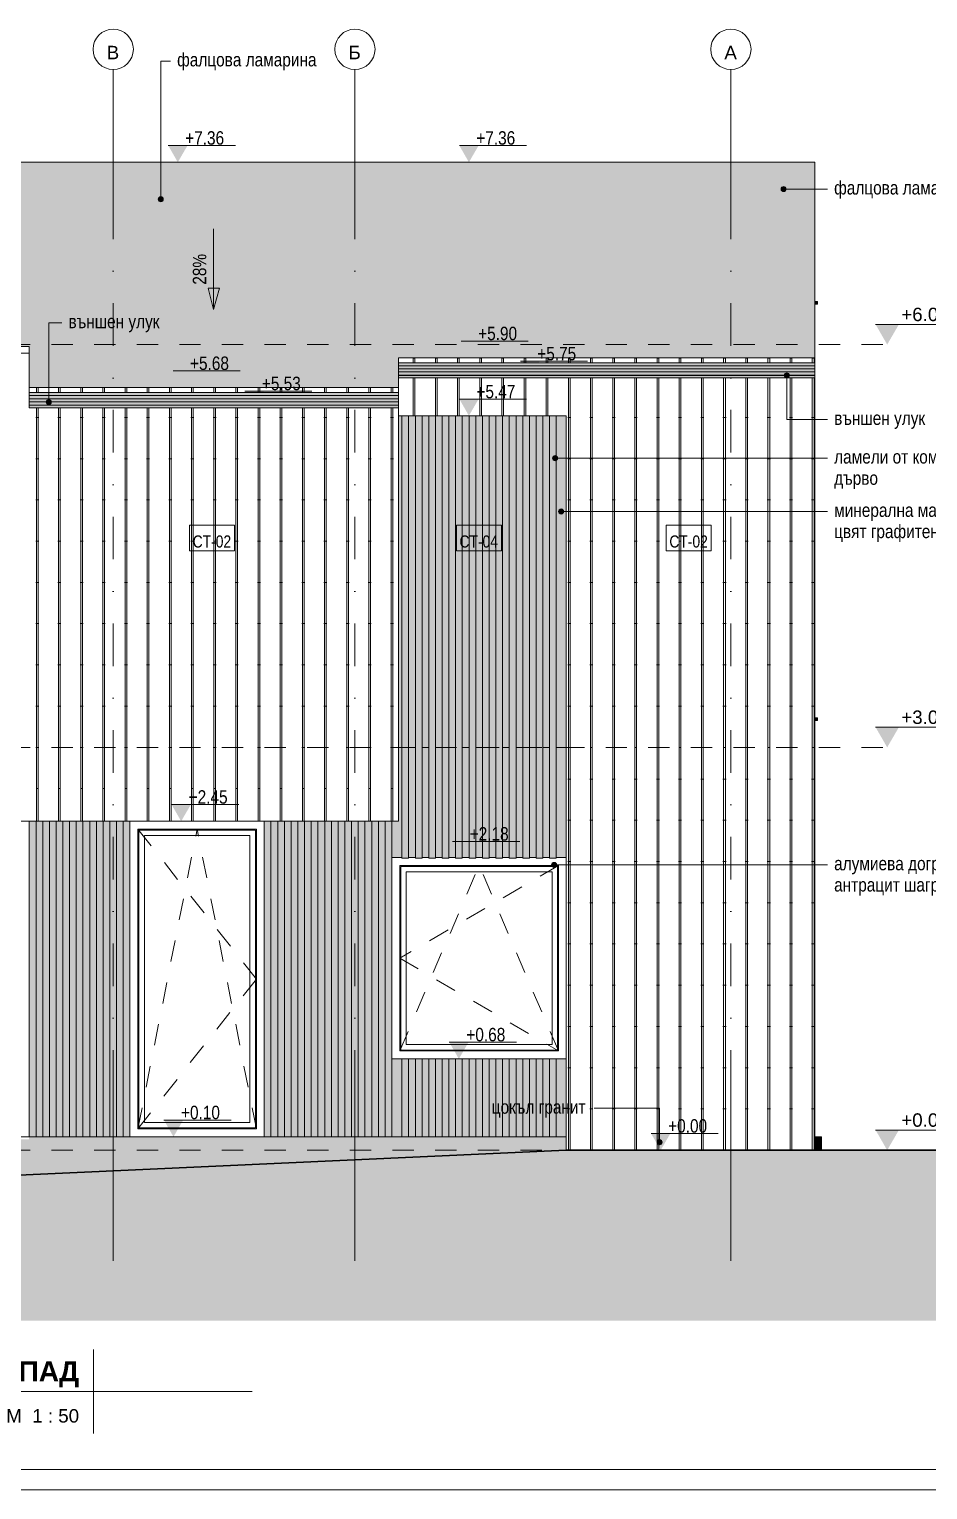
# Model space of a CAD drawing. Header units: centimetres. Extents: x 0 to 25250, y 0 to 2250.
# Drawn here: x 23785 to 24454, y 0 to 1088 of the extents above; entities that cross this region are included whole.
import ezdxf

# ---------------------------------------------------------------- set-up
doc = ezdxf.new("R2010")
doc.units = ezdxf.units.CM
for name, pattern in [('17-View-1$0$Dash', [31.75, 15.875, -15.875]), ('24-View-4$0$Dash', [31.75, 15.875, -15.875]), ('24-View-4$0$Dash dot', [79.375, 31.75, -23.8125, 0, -23.8125])]:
    doc.linetypes.add(name, pattern=pattern)
for name, color, linetype, lineweight in [('A-ANNO-NOTE', 7, 'Continuous', 9), ('A-DETL', 7, 'Continuous', 9), ('A-DETL-GENF', 7, 'Continuous', 9), ('A-FLOR-LEVL', 7, 'Continuous', 9), ('A-GLAZ', 7, 'Continuous', 5), ('A-GLAZ-CWMG', 7, 'Continuous', 9), ('A-GLAZ-HDLN', 7, '17-View-1$0$Dash', 5), ('A-ROOF', 7, 'Continuous', 9), ('A-ROOF-OTLN', 7, 'Continuous', 9), ('A-ROOF-PATT', 7, 'Continuous', 9), ('A-WALL', 7, 'Continuous', 9), ('A-WALL-IDEN', 7, 'Continuous', 9), ('A-WALL-PATT', 7, 'Continuous', 9), ('G-ANNO-DIMS', 7, 'Continuous', 9), ('G-ANNO-TEXT', 7, 'Continuous', 9), ('G-ANNO-TTLB', 7, 'Continuous', 9), ('S-GRID', 7, 'Continuous', 9), ('S-GRID-IDEN', 7, 'Continuous', 9)]:
    doc.layers.add(name, color=color, linetype=linetype, lineweight=lineweight)
doc.styles.add('24-View-4$0$Arial', font='arial.ttf', dxfattribs={"height": 10})
doc.styles.add('24-View-4$0$Arial Narrow', font='ARIALN.TTF', dxfattribs={"height": 10})
doc.styles.add('24-View-4$0$Arial Narrow_1', font='ARIALN.TTF', dxfattribs={"height": 9})
doc.styles.add('24-View-4$0$Arial Narrow_2', font='ARIALN.TTF', dxfattribs={"height": 10})
doc.styles.add('24_xrefed$0$Arial', font='arial.ttf', dxfattribs={"height": 0.2})
doc.styles.add('24_xrefed$0$Arial_B', font='arialbd.ttf', dxfattribs={"height": 0.3})

# ---------------------------------------------------------------- blocks, each defined once
blk = doc.blocks.new('TEC_ОФИЦИАЛНА РАМКА - TEC_ОФИЦИАЛНА РАМКА-2548457-СГРАДА ТИП III - ФАСАДИ')
at = {"layer": 'G-ANNO-TTLB'}
for p, q in [((41.321, -4.146), (-46.129, -4.146)), ((-48.379, -4.446), (41.621, -4.446))]:
    blk.add_line(p, q, dxfattribs=at)
blk = doc.blocks.new('Viewport - TYPE-NAME SCALE LEVEL-1451543-СГРАДА ТИП III - ФАСАДИ')
at = {"layer": 'G-ANNO-TTLB'}
for p, q in [((0, -0.627), (0, 0.627)), ((2.363, 0), (-3.913, 0))]:
    blk.add_line(p, q, dxfattribs=at)
blk = doc.blocks.new('Rectangular Mullion - TEC_LAMEL-2373038-ЗАПАД')
at = {"layer": 'A-GLAZ-CWMG', "true_color": 0xcfc6ba}
blk.add_hatch(color=9, dxfattribs=at).paths.add_polyline_path([(949.1, 217.5), (954.1, 217.5), (954.1, 546.9), (949.1, 546.9), (949.1, 218.9)])
at = {"layer": 'A-GLAZ-CWMG'}
for p, q in [((949.1, 546.9), (954.1, 546.9)), ((949.1, 546.9), (949.1, 217.5)), ((954.1, 217.5), (954.1, 546.9)), ((954.1, 217.5), (949.1, 217.5))]:
    blk.add_line(p, q, dxfattribs=at)
blk = doc.blocks.new('SINGLE - OK - 100x237-2482067-ЗАПАД')
at = {"layer": 'A-GLAZ'}
for p, q in [((752.5, 15.9), (752.5, 239.1)), ((752.5, 239.1), (840.7, 239.1)), ((840, 238.4), (753.2, 238.4)), ((753.2, 238.4), (753.2, 16.6)), ((757.3, 20.7), (757.3, 234.3)), ((757.3, 234.3), (835.9, 234.3)), ((835.9, 234.3), (835.9, 20.7)), ((840, 238.4), (840, 16.6)), ((840.7, 239.1), (840.7, 15.9)), ((840.7, 15.9), (752.5, 15.9)), ((840, 16.6), (753.2, 16.6)), ((835.9, 20.7), (757.3, 20.7))]:
    blk.add_line(p, q, dxfattribs=at)
at = {"layer": 'A-GLAZ-HDLN'}
for p, q in [((752.5, 15.9), (796.6, 239.1)), ((752.5, 239.1), (840.7, 127.5)), ((840.7, 15.9), (796.6, 239.1)), ((840.7, 127.5), (752.5, 15.9))]:
    blk.add_line(p, q, dxfattribs=at)
blk = doc.blocks.new('Rectangular Mullion - TEC_LAMEL-2528687-ЗАПАД')
at = {"layer": 'A-GLAZ-CWMG', "true_color": 0xcfc6ba}
blk.add_hatch(color=9, dxfattribs=at).paths.add_polyline_path([(959.1, 10), (964.1, 10), (964.1, 68), (959.1, 68), (959.1, 14.5)])
at = {"layer": 'A-GLAZ-CWMG'}
for p, q in [((959.1, 68), (964.1, 68)), ((959.1, 68), (959.1, 10)), ((964.1, 10), (964.1, 68)), ((964.1, 10), (959.1, 10))]:
    blk.add_line(p, q, dxfattribs=at)
blk = doc.blocks.new('Rectangular Mullion - TEC_LAMEL-2379041-ЗАПАД')
at = {"layer": 'A-GLAZ-CWMG', "true_color": 0xcfc6ba}
blk.add_hatch(color=9, dxfattribs=at).paths.add_polyline_path([(416.6, 10), (421.6, 10), (421.6, 245), (416.6, 245), (416.6, 10.6)])
at = {"layer": 'A-GLAZ-CWMG'}
for p, q in [((416.6, 245), (416.6, 10)), ((421.6, 10), (421.6, 245)), ((421.6, 10), (416.6, 10))]:
    blk.add_line(p, q, dxfattribs=at)
blk = doc.blocks.new('SINGLE - OK - 130x150-2428950-ЗАПАД')
at = {"layer": 'A-GLAZ'}
for p, q in [((947.5, 73.9), (947.5, 212.1)), ((947.5, 212.1), (1065.7, 212.1)), ((948.2, 74.6), (948.2, 211.4)), ((1065, 211.4), (948.2, 211.4)), ((952.3, 78.7), (952.3, 207.3)), ((952.3, 207.3), (1060.9, 207.3)), ((1060.9, 207.3), (1060.9, 78.7)), ((1065, 74.6), (1065, 211.4)), ((1065.7, 212.1), (1065.7, 73.9)), ((1060.9, 78.7), (952.3, 78.7)), ((1065.7, 73.9), (947.5, 73.9)), ((1065, 74.6), (948.2, 74.6))]:
    blk.add_line(p, q, dxfattribs=at)
at = {"layer": 'A-GLAZ-HDLN'}
for p, q in [((947.5, 73.9), (1006.6, 212.1)), ((1065.7, 212.1), (947.5, 143)), ((1065.7, 73.9), (1006.6, 212.1)), ((947.5, 143), (1065.7, 73.9))]:
    blk.add_line(p, q, dxfattribs=at)
blk = doc.blocks.new('Walls 1 - Walls 1-2437727-ЗАПАД')
at = {"layer": 'A-WALL-PATT', "true_color": 0xebebeb}
blk.add_hatch(color=7, dxfattribs=at).paths.add_polyline_path([(1261.6, 0), (1261.6, 10), (1256.6, 10), (1256.6, 0)])
at = {"layer": 'A-WALL'}
for p in [(1256.6, 10), (1261.6, 0)]:
    blk.add_line(p, (1261.6, 10), dxfattribs=at)
blk = doc.blocks.new('Level - w_ name-271244-ЗАПАД')
at = {"layer": 'A-FLOR-LEVL'}
blk.add_hatch(color=256, dxfattribs=at).paths.add_polyline_path([(1301.9, 15), (1319.2, 15), (1310.5, 0)])
blk.add_line((1301.9, 15), (1387.4, 15), dxfattribs=at)
blk = doc.blocks.new('Grid - TEC_GRID_CIRCLE-145857-ЗАПАД')
at = {"layer": 'S-GRID-IDEN'}
blk.add_circle((234.1, 819.9), 15, dxfattribs=at)
blk = doc.blocks.new('Spot Elevations - ELEVATION_PROJECT-150941-ЗАПАД')
at = {"layer": 'A-ANNO-NOTE'}
blk.add_hatch(color=256, dxfattribs=at).paths.add_polyline_path([(991.9, 748.2), (1006.2, 748.2), (999, 735.8)])
blk.add_line((991.9, 748.2), (1041.9, 748.2), dxfattribs=at)

msp = doc.modelspace()

# ---------------------------------------------------------------- block references
at = {"layer": 'G-ANNO-TTLB', "xscale": 50, "yscale": 50, "zscale": 50}
msp.add_blockref('TEC_ОФИЦИАЛНА РАМКА - TEC_ОФИЦИАЛНА РАМКА-2548457-СГРАДА ТИП III - ФАСАДИ', (23169, 222.3), dxfattribs=at)

# ---------------------------------------------------------------- next in the draw order: hatches: boundary and pattern name
at = {"layer": 'A-DETL-GENF'}
h = msp.add_hatch(dxfattribs=at)
h.set_pattern_fill('FP4_62', color=256, style=0, pattern_type=2)
h.set_pattern_definition([(0, (24399.072, 252.922), (19.05, 19.05), [19.05, -19.05]), (0, (24399.072, 260.066), (19.05, 19.05), [19.05, -19.05]), (0, (24399.072, 267.209), (19.05, 19.05), [19.05, -19.05]), (90, (24401.453, 269.59), (-19.05, 19.05), [19.05, -19.05]), (90, (24408.597, 269.59), (-19.05, 19.05), [19.05, -19.05]), (90, (24415.74, 269.59), (-19.05, 19.05), [19.05, -19.05])])
h.paths.add_polyline_path([(23407.8, 125.9), (24506.6, 125.9), (24506.6, 252.9), (24185, 252.9), (23530, 222.9), (22908.3, 222.9), (22908.3, 125.9), (23307.9, 125.9)])
at = {"layer": 'A-ROOF-PATT', "true_color": 0x8b8b8b}
h = msp.add_hatch(dxfattribs=at)
h.set_pattern_fill('FP4_46', color=252, style=0, pattern_type=2)
h.set_pattern_definition([(0, (23129.966, 791.23), (16.51, 8.207), [0.8382, -15.672]), (90, (23113.456, 791.23), (-16.51, 8.207), [8.207, 0]), (90, (23114.726, 791.23), (-16.51, 8.207), [8.207, 0])])
h.paths.add_polyline_path([(23882.3, 820.9), (24060, 820.9), (24060, 843.1), (24370, 843.1), (24370, 988.7), (23285, 988.7), (23285, 843.1), (23530, 843.1), (23530, 820.9), (23605, 820.9), (23605, 851.5), (23785, 851.5), (23785, 820.9), (23869.8, 820.9)])
h = msp.add_hatch(dxfattribs=at)
h.set_pattern_fill('FP4_48', color=252, style=0, pattern_type=2)
h.set_pattern_definition([(0, (23129.966, 913.144), (16.51, 29.592), [0.8382, -15.672]), (90, (23113.456, 913.144), (-16.51, 29.592), [29.592, 0]), (90, (23114.726, 913.144), (-16.51, 29.592), [29.592, 0])])
h.paths.add_polyline_path([(23785, 846.6), (23785, 851.5), (23605, 851.5), (23605, 846.6), (23782.4, 846.6)])
h = msp.add_hatch(dxfattribs=at)
h.set_pattern_fill('FP4_45', color=252, style=0, pattern_type=2)
h.set_pattern_definition([(0, (23146.476, 627.922), (16.51, 30.709), [0.8382, -15.672]), (90, (23129.966, 627.922), (-16.51, 30.709), [30.709, 0]), (90, (23131.236, 627.922), (-16.51, 30.709), [30.709, 0])])
h.paths.add_polyline_path([(24060, 839.3), (24370, 839.3), (24370, 843.1), (24060, 843.1), (24060, 841.5)])
at = {"layer": 'A-ROOF-PATT', "lineweight": 5, "true_color": 0xc0c0c0}
for points in [[(24060, 839), (24370, 839), (24370, 839.3), (24060, 839.3), (24060, 839.1)], [(24213.2, 837.3), (24370, 837.3), (24370, 839), (24060, 839), (24060, 837.3), (24206.9, 837.3)], [(24369.2, 837.1), (24370, 837.2), (24370, 837.3), (24060, 837.3), (24060, 837.1), (24363, 837.1)], [(24060, 834.8), (24370, 834.8), (24370, 837.1), (24060, 837.1), (24060, 835.5)], [(24225.6, 832.5), (24370, 832.5), (24370, 834.8), (24060, 834.8), (24060, 832.5), (24219.4, 832.5)], [(24370, 830.1), (24370, 832.5), (24060, 832.5), (24060, 830.1), (24369.2, 830.1)], [(24060, 829.9), (24370, 829.9), (24370, 830.1), (24060, 830.1), (24060, 829.9)], [(24369.2, 828.3), (24370, 828.3), (24370, 829.9), (24060, 829.9), (24060, 828.3), (24363, 828.3)], [(24369.2, 828.1), (24370, 828.1), (24370, 828.3), (24060, 828.2), (24060, 828.1), (24363, 828.1)], [(23785, 816.8), (24060, 816.8), (24060, 817.1), (23785, 817.1), (23785, 816.9)], [(24057.1, 815.2), (24060, 815.2), (24060, 816.8), (23785, 816.8), (23785, 815.2), (24050.8, 815.2)], [(24057.1, 815), (24060, 815), (24060, 815.2), (23785, 815.1), (23785, 815), (24050.8, 815)], [(23919.7, 812.6), (24060, 812.6), (24060, 815), (23785, 815), (23785, 812.6), (23913.5, 812.6)], [(23919.7, 810.3), (24060, 810.3), (24060, 812.6), (23785, 812.6), (23785, 810.3), (23913.5, 810.3)], [(23919.7, 807.9), (24060, 807.9), (24060, 810.3), (23785, 810.3), (23785, 807.9), (23907.2, 807.9)], [(23785, 807.7), (24060, 807.7), (24060, 807.9), (23785, 807.9), (23785, 807.8)], [(24057.1, 806.1), (24060, 806.1), (24060, 807.7), (23785, 807.7), (23785, 806.1), (24050.8, 806.1)], [(23907.2, 805.9), (24060, 805.9), (24060, 806.1), (23785, 806.1), (23785, 805.9), (23894.7, 805.9)]]:
    msp.add_hatch(color=9, dxfattribs=at).paths.add_polyline_path(points)
at = {"layer": 'A-ROOF-PATT', "true_color": 0x8b8b8b}
h = msp.add_hatch(dxfattribs=at)
h.set_pattern_fill('FP4_47', color=252, style=0, pattern_type=2)
h.set_pattern_definition([(0, (23691.306, 777.922), (16.51, 30.709), [0.8382, -15.672]), (90, (23674.796, 777.922), (-16.51, 30.709), [30.709, 0]), (90, (23676.066, 777.922), (-16.51, 30.709), [30.709, 0])])
h.paths.add_polyline_path([(23857.3, 817.1), (24060, 817.1), (24060, 820.9), (23785, 820.9), (23785, 817.1), (23851, 817.1)])
h.paths.add_polyline_path([(23532.6, 817.1), (23605, 817.1), (23605, 820.9), (23530, 820.9), (23530, 817.1)])
at = {"layer": 'A-WALL-PATT', "lineweight": 5, "true_color": 0xebebeb}
for points in [[(24370, 882.9), (24372, 882.9), (24372, 884.9), (24370, 884.9)], [(23695, 252.9), (24185, 252.9), (24185, 262.9), (23960, 262.9), (23960, 260.9), (23860, 260.9), (23860, 262.9), (23785, 262.9), (23785, 260.9), (23605, 260.9), (23605, 262.9), (23530, 262.9), (23530, 257.9), (23605, 257.9), (23605, 252.9), (23682.5, 252.9)], [(23882.3, 260.9), (23960, 260.9), (23960, 262.9), (23860, 262.9), (23860, 260.9), (23876, 260.9)], [(23605, 226.4), (24185, 252.9), (23605, 252.9), (23605, 251.7)]]:
    msp.add_hatch(color=7, dxfattribs=at).paths.add_polyline_path(points)
at = {"layer": 'A-WALL-PATT', "true_color": 0x8b8b8b}
h = msp.add_hatch(dxfattribs=at)
h.set_pattern_fill('FP4_59', color=252, style=0, pattern_type=2)
h.set_pattern_definition([(0, (24269.156, 552.922), (16.51, 30.709), [0.8382, -15.672]), (90, (24252.646, 552.922), (-16.51, 30.709), [30.709, 0]), (90, (24253.916, 552.922), (-16.51, 30.709), [30.709, 0])])
h.paths.add_polyline_path([(24060, 799.9), (24245, 799.9), (24245, 828.1), (24060, 828.1), (24060, 802.1)])
h = msp.add_hatch(dxfattribs=at)
h.set_pattern_fill('FP4_49', color=252, style=0, pattern_type=2)
h.set_pattern_definition([(0, (24384.726, 552.922), (16.51, 30.709), [0.8382, -15.672]), (90, (24368.216, 552.922), (-16.51, 30.709), [30.709, 0]), (90, (24369.486, 552.922), (-16.51, 30.709), [30.709, 0])])
h.paths.add_polyline_path([(24185, 552.9), (24370, 552.9), (24370, 828.1), (24245, 828.1), (24245, 799.9), (24185, 799.9), (24185, 566.2)])
h = msp.add_hatch(dxfattribs=at)
h.set_pattern_fill('FP4_51', color=252, style=0, pattern_type=2)
h.set_pattern_definition([(0, (24071.036, 552.922), (16.51, 30.709), [0.8382, -15.672]), (90, (24054.526, 552.922), (-16.51, 30.709), [30.709, 0]), (90, (24055.796, 552.922), (-16.51, 30.709), [30.709, 0])])
h.paths.add_polyline_path([(23785, 497.9), (24060, 497.9), (24060, 805.9), (23785, 805.9), (23785, 503.3)])
at = {"layer": 'A-WALL-PATT', "true_color": 0x787878}
h = msp.add_hatch(color=8, dxfattribs=at)
h.paths.add_polyline_path([(24060, 552.9), (24062.5, 552.9), (24062.5, 799.9), (24060, 799.9), (24060, 566.2)])
h.paths.add_polyline_path([(24067.5, 552.9), (24072.5, 552.9), (24072.5, 799.9), (24067.5, 799.9), (24067.5, 566.2)])
h.paths.add_polyline_path([(24077.5, 552.9), (24082.5, 552.9), (24082.5, 799.9), (24077.5, 799.9), (24077.5, 566.2)])
h.paths.add_polyline_path([(24087.5, 552.9), (24092.5, 552.9), (24092.5, 799.9), (24087.5, 799.9), (24087.5, 566.2)])
h.paths.add_polyline_path([(24097.5, 552.9), (24102.5, 552.9), (24102.5, 799.9), (24097.5, 799.9), (24097.5, 566.2)])
h.paths.add_polyline_path([(24107.5, 552.9), (24112.5, 552.9), (24112.5, 799.9), (24107.5, 799.9), (24107.5, 566.2)])
h.paths.add_polyline_path([(24117.5, 552.9), (24122.5, 552.9), (24122.5, 799.9), (24117.5, 799.9), (24117.5, 566.2)])
h.paths.add_polyline_path([(24127.5, 552.9), (24132.5, 552.9), (24132.5, 799.9), (24127.5, 799.9), (24127.5, 566.2)])
h.paths.add_polyline_path([(24137.5, 552.9), (24142.5, 552.9), (24142.5, 799.9), (24137.5, 799.9), (24137.5, 566.2)])
h.paths.add_polyline_path([(24147.5, 552.9), (24152.5, 552.9), (24152.5, 799.9), (24147.5, 799.9), (24147.5, 566.2)])
h.paths.add_polyline_path([(24157.5, 552.9), (24162.5, 552.9), (24162.5, 799.9), (24157.5, 799.9), (24157.5, 566.2)])
h.paths.add_polyline_path([(24167.5, 552.9), (24172.5, 552.9), (24172.5, 799.9), (24167.5, 799.9), (24167.5, 566.2)])
h.paths.add_polyline_path([(24177.5, 552.9), (24185, 552.9), (24185, 799.9), (24177.5, 799.9), (24177.5, 566.2)])
at = {"layer": 'A-WALL-PATT', "true_color": 0xebebeb}
msp.add_hatch(color=7, dxfattribs=at).paths.add_polyline_path([(24372, 572.9), (24372, 574.9), (24370, 574.9), (24370, 572.9)])
at = {"layer": 'A-WALL-PATT', "true_color": 0x787878}
h = msp.add_hatch(color=8, dxfattribs=at)
h.paths.add_polyline_path([(23535, 262.9), (23540, 262.9), (23540, 497.9), (23535, 497.9), (23535, 263.5)])
h.paths.add_polyline_path([(24102.5, 262.9), (24102.5, 320.9), (24097.5, 320.9), (24097.5, 262.9), (24100.8, 262.9)])
h.paths.add_polyline_path([(23545, 262.9), (23550, 262.9), (23550, 497.9), (23545, 497.9), (23545, 267.4)])
h.paths.add_polyline_path([(23555, 262.9), (23560, 262.9), (23560, 497.9), (23555, 497.9), (23555, 267.4)])
h.paths.add_polyline_path([(24092.5, 262.9), (24092.5, 320.9), (24087.5, 320.9), (24087.5, 262.9), (24088.3, 262.9)])
h.paths.add_polyline_path([(24082.5, 262.9), (24082.5, 320.9), (24077.5, 320.9), (24077.5, 262.9), (24082, 262.9)])
h.paths.add_polyline_path([(24072.5, 262.9), (24072.5, 320.9), (24067.5, 320.9), (24067.5, 262.9), (24069.6, 262.9)])
h.paths.add_polyline_path([(24062.5, 262.9), (24062.5, 320.9), (24055, 320.9), (24055, 262.9), (24057.1, 262.9)])
h.paths.add_polyline_path([(24050, 262.9), (24050, 497.9), (24045, 497.9), (24045, 262.9)])
h.paths.add_polyline_path([(24040, 262.9), (24040, 497.9), (24035, 497.9), (24035, 262.9)])
h.paths.add_polyline_path([(24030, 262.9), (24030, 497.9), (24025, 497.9), (24025, 262.9)])
h.paths.add_polyline_path([(24020, 262.9), (24020, 497.9), (24015, 497.9), (24015, 262.9), (24019.6, 262.9)])
h.paths.add_polyline_path([(24010, 262.9), (24010, 497.9), (24005, 497.9), (24005, 262.9), (24007.1, 262.9)])
h.paths.add_polyline_path([(24000, 262.9), (24000, 497.9), (23995, 497.9), (23995, 262.9)])
h.paths.add_polyline_path([(23990, 262.9), (23990, 497.9), (23985, 497.9), (23985, 262.9)])
h.paths.add_polyline_path([(23980, 262.9), (23980, 497.9), (23975, 497.9), (23975, 262.9)])
h.paths.add_polyline_path([(23970, 262.9), (23970, 497.9), (23965, 497.9), (23965, 262.9)])
h.paths.add_polyline_path([(23855, 262.9), (23855, 497.9), (23850, 497.9), (23850, 262.9), (23851, 262.9)])
h.paths.add_polyline_path([(23845, 262.9), (23845, 497.9), (23840, 497.9), (23840, 262.9), (23844.8, 262.9)])
h.paths.add_polyline_path([(23835, 262.9), (23835, 497.9), (23830, 497.9), (23830, 262.9), (23832.3, 262.9)])
h.paths.add_polyline_path([(23825, 262.9), (23825, 497.9), (23820, 497.9), (23820, 262.9)])
h.paths.add_polyline_path([(23815, 262.9), (23815, 497.9), (23810, 497.9), (23810, 262.9)])
h.paths.add_polyline_path([(23805, 262.9), (23805, 497.9), (23800, 497.9), (23800, 262.9), (23801.1, 262.9)])
h.paths.add_polyline_path([(23565, 262.9), (23570, 262.9), (23570, 497.9), (23565, 497.9), (23565, 267.4)])
h.paths.add_polyline_path([(23575, 262.9), (23580, 262.9), (23580, 497.9), (23575, 497.9), (23575, 263.5)])
h.paths.add_polyline_path([(23795, 262.9), (23795, 497.9), (23790, 497.9), (23790, 262.9), (23794.8, 262.9)])
h.paths.add_polyline_path([(24107.5, 262.9), (24112.5, 262.9), (24112.5, 320.9), (24107.5, 320.9), (24107.5, 263.5)])
h.paths.add_polyline_path([(23585, 262.9), (23590, 262.9), (23590, 497.9), (23585, 497.9), (23585, 263.5)])
h.paths.add_polyline_path([(24117.5, 262.9), (24122.5, 262.9), (24122.5, 320.9), (24117.5, 320.9), (24117.5, 267.4)])
h.paths.add_polyline_path([(23595, 262.9), (23600, 262.9), (23600, 497.9), (23595, 497.9), (23595, 263.5)])
h.paths.add_polyline_path([(24127.5, 262.9), (24132.5, 262.9), (24132.5, 320.9), (24127.5, 320.9), (24127.5, 263.5)])
h.paths.add_polyline_path([(24137.5, 262.9), (24142.5, 262.9), (24142.5, 320.9), (24137.5, 320.9), (24137.5, 263.5)])
h.paths.add_polyline_path([(24147.5, 262.9), (24152.5, 262.9), (24152.5, 320.9), (24147.5, 320.9), (24147.5, 263.5)])
h.paths.add_polyline_path([(24157.5, 262.9), (24162.5, 262.9), (24162.5, 320.9), (24157.5, 320.9), (24157.5, 263.5)])
h.paths.add_polyline_path([(24167.5, 262.9), (24172.5, 262.9), (24172.5, 320.9), (24167.5, 320.9), (24167.5, 263.5)])
h.paths.add_polyline_path([(24177.5, 262.9), (24185, 262.9), (24185, 320.9), (24177.5, 320.9), (24177.5, 267.4)])
h.paths.add_polyline_path([(24185, 470.9), (24185, 552.9), (24177.5, 552.9), (24177.5, 470.9), (24181.9, 470.9)])
h.paths.add_polyline_path([(24112.5, 470.9), (24112.5, 552.9), (24107.5, 552.9), (24107.5, 470.9)])
h.paths.add_polyline_path([(24117.5, 470.9), (24122.5, 470.9), (24122.5, 552.9), (24117.5, 552.9), (24117.5, 471.9)])
h.paths.add_polyline_path([(24172.5, 470.9), (24172.5, 552.9), (24167.5, 552.9), (24167.5, 470.9), (24169.4, 470.9)])
h.paths.add_polyline_path([(24127.5, 470.9), (24132.5, 470.9), (24132.5, 552.9), (24127.5, 552.9), (24127.5, 471.9)])
h.paths.add_polyline_path([(24137.5, 470.9), (24142.5, 470.9), (24142.5, 552.9), (24137.5, 552.9), (24137.5, 471.9)])
h.paths.add_polyline_path([(24147.5, 470.9), (24152.5, 470.9), (24152.5, 552.9), (24147.5, 552.9), (24147.5, 471.9)])
h.paths.add_polyline_path([(24157.5, 470.9), (24162.5, 470.9), (24162.5, 552.9), (24157.5, 552.9), (24157.5, 471.9)])
h.paths.add_polyline_path([(24102.5, 470.9), (24102.5, 552.9), (24097.5, 552.9), (24097.5, 470.9)])
h.paths.add_polyline_path([(24092.5, 470.9), (24092.5, 552.9), (24087.5, 552.9), (24087.5, 470.9)])
h.paths.add_polyline_path([(24082.5, 470.9), (24082.5, 552.9), (24077.5, 552.9), (24077.5, 470.9), (24082, 470.9)])
h.paths.add_polyline_path([(24072.5, 470.9), (24072.5, 552.9), (24067.5, 552.9), (24067.5, 470.9), (24069.6, 470.9)])
h.paths.add_polyline_path([(24062.5, 470.9), (24062.5, 552.9), (24060, 552.9), (24060, 497.9), (24055, 497.9), (24055, 470.9), (24057.1, 470.9)])
at = {"layer": 'A-WALL-PATT', "true_color": 0x8b8b8b}
h = msp.add_hatch(dxfattribs=at)
h.set_pattern_fill('FP4_50', color=252, style=0, pattern_type=2)
h.set_pattern_definition([(0, (24384.726, 252.922), (16.51, 30.709), [0.8382, -15.672]), (90, (24368.216, 252.922), (-16.51, 30.709), [30.709, 0]), (90, (24369.486, 252.922), (-16.51, 30.709), [30.709, 0])])
h.paths.add_polyline_path([(24185, 252.9), (24370, 252.9), (24370, 552.9), (24185, 552.9), (24185, 267.4)])
at = {"layer": 'G-ANNO-DIMS'}
msp.add_hatch(color=256, dxfattribs=at).paths.add_polyline_path([(23922.4, 879), (23926.7, 894.8), (23918.2, 894.8)])
at = {"layer": 'G-ANNO-TEXT'}
h = msp.add_hatch(color=256, dxfattribs=at)
edge = h.paths.add_edge_path()
edge.add_arc((24346.9, 968.7), 1.88, 0, 360)
h = msp.add_hatch(color=256, dxfattribs=at)
edge = h.paths.add_edge_path()
edge.add_arc((23883, 961.1), 1.88, 0, 360)
h = msp.add_hatch(color=256, dxfattribs=at)
edge = h.paths.add_edge_path()
edge.add_arc((24349.2, 830), 1.88, 0, 360)
h = msp.add_hatch(color=256, dxfattribs=at)
edge = h.paths.add_edge_path()
edge.add_arc((23799.6, 810.1), 1.88, 0, 360)
h = msp.add_hatch(color=256, dxfattribs=at)
edge = h.paths.add_edge_path()
edge.add_arc((24176.7, 768.3), 1.88, 0, 360)
h = msp.add_hatch(color=256, dxfattribs=at)
edge = h.paths.add_edge_path()
edge.add_arc((24181.1, 728.6), 1.88, 0, 360)
h = msp.add_hatch(color=256, dxfattribs=at)
edge = h.paths.add_edge_path()
edge.add_arc((24175.9, 465.4), 1.88, 0, 360)
h = msp.add_hatch(color=256, dxfattribs=at)
edge = h.paths.add_edge_path()
edge.add_arc((24254.5, 258.8), 1.87, 0, 360)

# ---------------------------------------------------------------- next in the draw order: linework, layer by layer
at = {"layer": 'A-DETL', "color": 7, "lineweight": 30}
for p, q in [((24185, 252.9), (23530, 222.9)), ((24506.6, 252.9), (24185, 252.9))]:
    msp.add_line(p, q, dxfattribs=at)
at = {"layer": 'A-FLOR-LEVL', "linetype": '24-View-4$0$Dash'}
for p, q in [((22912.6, 852.9), (24432.6, 852.9)), ((22912.6, 552.9), (24432.6, 552.9)), ((22912.6, 252.9), (24432.6, 252.9))]:
    msp.add_line(p, q, dxfattribs=at)
at = {"layer": 'A-ROOF'}
for p, q in [((23285, 988.7), (24370, 988.7)), ((24370, 988.7), (24370, 839.3)), ((23605, 851.5), (23785, 851.5)), ((23785, 851.5), (23785, 817.1)), ((23785, 846.6), (23605, 846.6)), ((23605, 846.6), (23785, 846.6)), ((24060, 843.1), (24060, 839.3)), ((24370, 843.1), (24060, 843.1)), ((24060, 838.9), (24060, 817.1)), ((23785, 820.9), (24060, 820.9))]:
    msp.add_line(p, q, dxfattribs=at)
at = {"layer": 'A-ROOF-OTLN'}
for p, q in [((24370, 839.3), (24060, 839.3)), ((24060, 838.9), (24060, 839.3)), ((24370, 839.3), (24370, 828.1)), ((24060, 837.1), (24370, 837.1)), ((24060, 834.8), (24370, 834.8)), ((24060, 832.5), (24370, 832.5)), ((24060, 830.1), (24370, 830.1)), ((24060, 829.9), (24370, 829.9)), ((24060, 828.1), (24370, 828.1)), ((24060, 817.1), (23785, 817.1)), ((23785, 805.9), (23785, 817.1)), ((24060, 817.1), (24060, 805.9)), ((23785, 815), (24060, 815)), ((24060, 812.6), (23785, 812.6)), ((24060, 810.3), (23785, 810.3)), ((24060, 807.9), (23785, 807.9)), ((24060, 807.7), (23785, 807.7)), ((23785, 805.9), (24060, 805.9))]:
    msp.add_line(p, q, dxfattribs=at)
at = {"layer": 'A-WALL'}
for p, q in [((24372, 884.9), (24370, 884.9)), ((24370, 882.9), (24372, 882.9)), ((24372, 882.9), (24372, 884.9)), ((24370, 252.9), (24370, 828.1)), ((24060, 497.9), (24060, 805.9)), ((24060, 799.9), (24185, 799.9)), ((24185, 799.9), (24185, 252.9)), ((24372, 574.9), (24370, 574.9)), ((24370, 572.9), (24372, 572.9)), ((24372, 572.9), (24372, 574.9)), ((24062.5, 552.9), (24060, 552.9)), ((24072.5, 552.9), (24067.5, 552.9)), ((24082.5, 552.9), (24077.5, 552.9)), ((24092.5, 552.9), (24087.5, 552.9)), ((24102.5, 552.9), (24097.5, 552.9)), ((24112.5, 552.9), (24107.5, 552.9)), ((24122.5, 552.9), (24117.5, 552.9)), ((24132.5, 552.9), (24127.5, 552.9)), ((24142.5, 552.9), (24137.5, 552.9)), ((24152.5, 552.9), (24147.5, 552.9)), ((24162.5, 552.9), (24157.5, 552.9)), ((24172.5, 552.9), (24167.5, 552.9)), ((24185, 552.9), (24177.5, 552.9)), ((23530, 497.9), (24060, 497.9)), ((24055, 470.9), (24062.5, 470.9)), ((24067.5, 470.9), (24072.5, 470.9)), ((24077.5, 470.9), (24082.5, 470.9)), ((24087.5, 470.9), (24092.5, 470.9)), ((24097.5, 470.9), (24102.5, 470.9)), ((24107.5, 470.9), (24112.5, 470.9)), ((24117.5, 470.9), (24122.5, 470.9)), ((24127.5, 470.9), (24132.5, 470.9)), ((24137.5, 470.9), (24142.5, 470.9)), ((24147.5, 470.9), (24152.5, 470.9)), ((24157.5, 470.9), (24162.5, 470.9)), ((24167.5, 470.9), (24172.5, 470.9)), ((24177.5, 470.9), (24185, 470.9)), ((24062.5, 320.9), (24055, 320.9)), ((24072.5, 320.9), (24067.5, 320.9)), ((24082.5, 320.9), (24077.5, 320.9)), ((24092.5, 320.9), (24087.5, 320.9)), ((24102.5, 320.9), (24097.5, 320.9)), ((24112.5, 320.9), (24107.5, 320.9)), ((24122.5, 320.9), (24117.5, 320.9)), ((24132.5, 320.9), (24127.5, 320.9)), ((24142.5, 320.9), (24137.5, 320.9)), ((24152.5, 320.9), (24147.5, 320.9)), ((24162.5, 320.9), (24157.5, 320.9)), ((24172.5, 320.9), (24167.5, 320.9)), ((24185, 320.9), (24177.5, 320.9)), ((24185, 262.9), (23375, 262.9))]:
    msp.add_line(p, q, dxfattribs=at)
at = {"layer": 'A-WALL-IDEN', "flags": 128}
for points in [[(23904.5, 718.4), (23938, 718.4), (23938, 699.2), (23904.5, 699.2)], [(24103.3, 718.4), (24136.7, 718.4), (24136.7, 699.2), (24103.3, 699.2)], [(24259.5, 718.4), (24293, 718.4), (24293, 699.2), (24259.5, 699.2)]]:
    msp.add_lwpolyline(points, close=True, dxfattribs=at)
at = {"layer": 'G-ANNO-DIMS'}
for p, q in [((23922.4, 939), (23922.4, 879)), ((23926.7, 894.8), (23918.2, 894.8)), ((23918.2, 894.8), (23922.4, 879)), ((23922.4, 879), (23926.7, 894.8))]:
    msp.add_line(p, q, dxfattribs=at)
at = {"layer": 'G-ANNO-TEXT'}
for p, q in [((23883, 1064.1), (23890.2, 1064.1)), ((23883, 961.1), (23883, 1064.1)), ((24346.9, 968.7), (24379.5, 968.7)), ((23799.6, 869.1), (23809.3, 869.1)), ((23799.6, 810.1), (23799.6, 869.1)), ((24349.2, 830), (24349.2, 797.1)), ((24349.2, 797.1), (24379.5, 797.1)), ((24176.7, 768.3), (24379.5, 768.3)), ((24181.1, 728.6), (24379.5, 728.6)), ((24175.9, 465.4), (24379.5, 465.4)), ((24247.2, 284.1), (24205.9, 284.1)), ((24254.5, 284.1), (24247.2, 284.1)), ((24254.5, 258.8), (24254.5, 284.1))]:
    msp.add_line(p, q, dxfattribs=at)
for centre, radius in [((24346.9, 968.7), 1.88), ((23883, 961.1), 1.88), ((24349.2, 830), 1.88), ((23799.6, 810.1), 1.88), ((24176.7, 768.3), 1.88), ((24181.1, 728.6), 1.88), ((24175.9, 465.4), 1.88), ((24254.5, 258.8), 1.87)]:
    msp.add_circle(centre, radius, dxfattribs=at)
at = {"layer": 'S-GRID', "color": 1, "lineweight": 18, "true_color": 0xff0000}
for p, q in [((23847.5, 932.8), (23847.5, 1057.8)), ((24027.5, 932.8), (24027.5, 1057.8)), ((24307.5, 932.8), (24307.5, 1057.8)), ((23847.5, 170.6), (23847.5, 295.6)), ((24027.5, 170.6), (24027.5, 295.6)), ((24307.5, 170.6), (24307.5, 295.6))]:
    msp.add_line(p, q, dxfattribs=at)
at = {"layer": 'S-GRID', "color": 1, "linetype": '24-View-4$0$Dash dot', "lineweight": 18, "true_color": 0xff0000}
for p, q in [((23847.5, 295.6), (23847.5, 932.8)), ((24027.5, 295.6), (24027.5, 932.8)), ((24307.5, 295.6), (24307.5, 932.8))]:
    msp.add_line(p, q, dxfattribs=at)

# ---------------------------------------------------------------- next in the draw order: block references
at = {"layer": 'A-ANNO-NOTE'}
msp.add_blockref('Spot Elevations - ELEVATION_PROJECT-150941-ЗАПАД', (23113.5, 252.9), dxfattribs=at)
at = {"layer": 'A-FLOR-LEVL'}
for p in [(23113.5, 852.9), (23113.5, 552.9), (23113.5, 252.9)]:
    msp.add_blockref('Level - w_ name-271244-ЗАПАД', p, dxfattribs=at)
at = {"layer": 'A-GLAZ'}
for name in ['SINGLE - OK - 100x237-2482067-ЗАПАД', 'SINGLE - OK - 130x150-2428950-ЗАПАД']:
    msp.add_blockref(name, (23113.5, 252.9), dxfattribs=at)
at = {"layer": 'A-GLAZ-CWMG'}
for name, p in [('Rectangular Mullion - TEC_LAMEL-2373038-ЗАПАД', (23113.5, 252.9)), ('Rectangular Mullion - TEC_LAMEL-2373038-ЗАПАД', (23123.5, 252.9)), ('Rectangular Mullion - TEC_LAMEL-2373038-ЗАПАД', (23133.5, 252.9)), ('Rectangular Mullion - TEC_LAMEL-2373038-ЗАПАД', (23143.5, 252.9)), ('Rectangular Mullion - TEC_LAMEL-2373038-ЗАПАД', (23153.5, 252.9)), ('Rectangular Mullion - TEC_LAMEL-2373038-ЗАПАД', (23163.5, 252.9)), ('Rectangular Mullion - TEC_LAMEL-2373038-ЗАПАД', (23173.5, 252.9)), ('Rectangular Mullion - TEC_LAMEL-2373038-ЗАПАД', (23183.5, 252.9)), ('Rectangular Mullion - TEC_LAMEL-2373038-ЗАПАД', (23193.5, 252.9)), ('Rectangular Mullion - TEC_LAMEL-2373038-ЗАПАД', (23203.5, 252.9)), ('Rectangular Mullion - TEC_LAMEL-2373038-ЗАПАД', (23213.5, 252.9)), ('Rectangular Mullion - TEC_LAMEL-2373038-ЗАПАД', (23223.5, 252.9)), ('Rectangular Mullion - TEC_LAMEL-2379041-ЗАПАД', (23368.5, 252.9)), ('Rectangular Mullion - TEC_LAMEL-2379041-ЗАПАД', (23378.5, 252.9)), ('Rectangular Mullion - TEC_LAMEL-2379041-ЗАПАД', (23388.5, 252.9)), ('Rectangular Mullion - TEC_LAMEL-2379041-ЗАПАД', (23398.5, 252.9)), ('Rectangular Mullion - TEC_LAMEL-2379041-ЗАПАД', (23408.5, 252.9)), ('Rectangular Mullion - TEC_LAMEL-2379041-ЗАПАД', (23418.5, 252.9)), ('Rectangular Mullion - TEC_LAMEL-2379041-ЗАПАД', (23428.5, 252.9)), ('Rectangular Mullion - TEC_LAMEL-2379041-ЗАПАД', (23438.5, 252.9)), ('Rectangular Mullion - TEC_LAMEL-2379041-ЗАПАД', (23543.5, 252.9)), ('Rectangular Mullion - TEC_LAMEL-2379041-ЗАПАД', (23553.5, 252.9)), ('Rectangular Mullion - TEC_LAMEL-2379041-ЗАПАД', (23563.5, 252.9)), ('Rectangular Mullion - TEC_LAMEL-2379041-ЗАПАД', (23573.5, 252.9)), ('Rectangular Mullion - TEC_LAMEL-2379041-ЗАПАД', (23583.5, 252.9)), ('Rectangular Mullion - TEC_LAMEL-2379041-ЗАПАД', (23593.5, 252.9)), ('Rectangular Mullion - TEC_LAMEL-2379041-ЗАПАД', (23603.5, 252.9)), ('Rectangular Mullion - TEC_LAMEL-2379041-ЗАПАД', (23613.5, 252.9)), ('Rectangular Mullion - TEC_LAMEL-2379041-ЗАПАД', (23623.5, 252.9)), ('Rectangular Mullion - TEC_LAMEL-2379041-ЗАПАД', (23633.5, 252.9)), ('Rectangular Mullion - TEC_LAMEL-2528687-ЗАПАД', (23103.5, 252.9)), ('Rectangular Mullion - TEC_LAMEL-2528687-ЗАПАД', (23113.5, 252.9)), ('Rectangular Mullion - TEC_LAMEL-2528687-ЗАПАД', (23123.5, 252.9)), ('Rectangular Mullion - TEC_LAMEL-2528687-ЗАПАД', (23133.5, 252.9)), ('Rectangular Mullion - TEC_LAMEL-2528687-ЗАПАД', (23143.5, 252.9)), ('Rectangular Mullion - TEC_LAMEL-2528687-ЗАПАД', (23153.5, 252.9)), ('Rectangular Mullion - TEC_LAMEL-2528687-ЗАПАД', (23163.5, 252.9)), ('Rectangular Mullion - TEC_LAMEL-2528687-ЗАПАД', (23173.5, 252.9)), ('Rectangular Mullion - TEC_LAMEL-2528687-ЗАПАД', (23183.5, 252.9)), ('Rectangular Mullion - TEC_LAMEL-2528687-ЗАПАД', (23193.5, 252.9)), ('Rectangular Mullion - TEC_LAMEL-2528687-ЗАПАД', (23203.5, 252.9)), ('Rectangular Mullion - TEC_LAMEL-2528687-ЗАПАД', (23213.5, 252.9))]:
    msp.add_blockref(name, p, dxfattribs=at)
at = {"layer": 'A-WALL'}
msp.add_blockref('Walls 1 - Walls 1-2437727-ЗАПАД', (23113.5, 252.9), dxfattribs=at)
at = {"layer": 'G-ANNO-DIMS'}
for p in [(22896.7, 252.9), (23114.8, 107.3), (23158.9, 92.3), (22900.3, 85.1), (22953.7, 70.1), (23113.5, 64.1), (22899.2, -237.9), (23108.5, -265.4), (23106, -414.9), (22893.5, -472.9), (23256.3, -482.9)]:
    msp.add_blockref('Spot Elevations - ELEVATION_PROJECT-150941-ЗАПАД', p, dxfattribs=at)
at = {"layer": 'G-ANNO-TTLB', "xscale": 50, "yscale": 50, "zscale": 50}
msp.add_blockref('Viewport - TYPE-NAME SCALE LEVEL-1451543-СГРАДА ТИП III - ФАСАДИ', (23832.9, 73.2), dxfattribs=at)
at = {"layer": 'S-GRID-IDEN'}
for p in [(23613.5, 252.9), (23793.5, 252.9), (24073.5, 252.9)]:
    msp.add_blockref('Grid - TEC_GRID_CIRCLE-145857-ЗАПАД', p, dxfattribs=at)

# ---------------------------------------------------------------- next in the draw order: texts
at = {"layer": 'A-FLOR-LEVL', "char_height": 10, "width": 36.4, "attachment_point": 4, "line_spacing_factor": 0.936439, "style": '24-View-4$0$Arial'}
for s, insert in [('\\pt5,10,15,20,25,30,35,40,45,50,55,60,65,70,75,80,85,90,95,100,105,110,115,120,125,130,135,140,145,150,155,160;+6.00', (24434.5, 875.3)), ('\\pt5,10,15,20,25,30,35,40,45,50,55,60,65,70,75,80,85,90,95,100,105,110,115,120,125,130,135,140,145,150,155,160;+3.00', (24434.5, 575.3)), ('\\pt5,10,15,20,25,30,35,40,45,50,55,60,65,70,75,80,85,90,95,100,105,110,115,120,125,130,135,140,145,150,155,160;+0.00', (24434.5, 275.3))]:
    msp.add_mtext(s, dxfattribs=dict(at, insert=insert))
at = {"layer": 'A-WALL-IDEN', "char_height": 9, "width": 28.45, "attachment_point": 5, "line_spacing_factor": 0.949189, "style": '24-View-4$0$Arial Narrow_1'}
for s, insert in [('\\pt25.00002,50.00004,74.99997,99.99999,125.00001,150.00003,174.99996,199.99998,225,250.00002,275.00004,299.99997,324.99999,350.00001,375.00003,399.99996,424.99998,450,475.00002,500.00004,524.99997,549.99999,575.00001,600.00003,624.99996,649.99998,675,700.00002,725.00004,749.99997,774.99999,800.00001;{\\fArial Narrow|b0|i0|c204|p34;СТ}-02', (23921.1, 706.2)), ('\\pt25.00002,50.00004,74.99997,99.99999,125.00001,150.00003,174.99996,199.99998,225,250.00002,275.00004,299.99997,324.99999,350.00001,375.00003,399.99996,424.99998,450,475.00002,500.00004,524.99997,549.99999,575.00001,600.00003,624.99996,649.99998,675,700.00002,725.00004,749.99997,774.99999,800.00001;{\\fArial Narrow|b0|i0|c204|p34;СТ}-04', (24119.8, 706.2)), ('\\pt25.00002,50.00004,74.99997,99.99999,125.00001,150.00003,174.99996,199.99998,225,250.00002,275.00004,299.99997,324.99999,350.00001,375.00003,399.99996,424.99998,450,475.00002,500.00004,524.99997,549.99999,575.00001,600.00003,624.99996,649.99998,675,700.00002,725.00004,749.99997,774.99999,800.00001;{\\fArial Narrow|b0|i0|c204|p34;СТ}-02', (24276.1, 706.2))]:
    msp.add_mtext(s, dxfattribs=dict(at, insert=insert))
at = {"layer": 'G-ANNO-DIMS', "char_height": 10, "width": 34.754, "attachment_point": 1, "line_spacing_factor": 0.974696, "style": '24-View-4$0$Arial Narrow'}
for s, insert in [('+7.36', (23901.2, 1011.8)), ('+7.36', (24118, 1011.8)), ('+5.90', (24119.4, 866.2)), ('+5.75', (24163.4, 851.2)), ('+5.68', (23904.8, 844)), ('+5.53', (23958.3, 829)), ('+5.47', (24118.1, 822.9)), ('+2.45', (23903.8, 521)), ('+2.18', (24113.1, 493.5)), ('+0.68', (24110.6, 344)), ('+0.10', (23898.1, 286)), ('+0.00', (24260.9, 276))]:
    msp.add_mtext(s, dxfattribs=dict(at, insert=insert))
at = {"layer": 'G-ANNO-DIMS', "insert": (23906.9, 897.5), "char_height": 10, "width": 27.508, "attachment_point": 1, "rotation": 90, "line_spacing_factor": 0.974696, "style": '24-View-4$0$Arial Narrow'}
msp.add_mtext('28%', dxfattribs=at)
at = {"layer": 'G-ANNO-TEXT', "char_height": 10, "attachment_point": 1, "line_spacing_factor": 0.949189, "style": '24-View-4$0$Arial Narrow_2'}
for s, insert, width in [('\\pt15,30,45,60,75,90,105,120,135,150,165,180,195,210,225,240,255,270,285,300,315,330,345,360,375,390,405,420,435,450,465,480;{\\fArial Narrow|b0|i0|c204|p34;фалцова ламарина}', (23895.2, 1070.1), 106.8), ('\\pt15,30,45,60,75,90,105,120,135,150,165,180,195,210,225,240,255,270,285,300,315,330,345,360,375,390,405,420,435,450,465,480;{\\fArial Narrow|b0|i0|c204|p34;фалцова ламарина}', (24384.5, 974.7), 106.8), ('\\pt15,30,45,60,75,90,105,120,135,150,165,180,195,210,225,240,255,270,285,300,315,330,345,360,375,390,405,420,435,450,465,480;{\\fArial Narrow|b0|i0|c204|p34;външен улук}', (23814.3, 875.1), 70.144), ('\\pt15,30,45,60,75,90,105,120,135,150,165,180,195,210,225,240,255,270,285,300,315,330,345,360,375,390,405,420,435,450,465,480;{\\fArial Narrow|b0|i0|c204|p34;външен улук}', (24384.5, 803.1), 70.144), ('\\pt15,30,45,60,75,90,105,120,135,150,165,180,195,210,225,240,255,270,285,300,315,330,345,360,375,390,405,420,435,450,465,480;{\\fArial Narrow|b0|i0|c204|p34;ламели от композитно дърво}', (24384.5, 774.3), 120.4), ('\\pt15,30,45,60,75,90,105,120,135,150,165,180,195,210,225,240,255,270,285,300,315,330,345,360,375,390,405,420,435,450,465,480;{\\fArial Narrow|b0|i0|c204|p34;минерална мазилка цвят графитено сиво}', (24384.5, 734.6), 130.3), ('\\pt15,30,45,60,75,90,105,120,135,150,165,180,195,210,225,240,255,270,285,300,315,330,345,360,375,390,405,420,435,450,465,480;{\\fArial Narrow|b0|i0|c204|p34;алумиева дограма антрацит шагрен}', (24384.5, 471.4), 110.45), ('\\pt15,30,45,60,75,90,105,120,135,150,165,180,195,210,225,240,255,270,285,300,315,330,345,360,375,390,405,420,435,450,465,480;{\\fArial Narrow|b0|i0|c204|p34;цокъл гранит}', (24129.5, 290.1), 112.8)]:
    msp.add_mtext(s, dxfattribs=dict(at, insert=insert, width=width))
at = {"layer": 'G-ANNO-TTLB', "attachment_point": 6, "line_spacing_factor": 0.936439}
for s, insert, char_height, width, style in [('\\pt60,120,180,240,300,360,420,480,540,600,660,720,780,840,900,960,1020,1080,1140,1200,1260,1320,1380,1440,1500,1560,1620,1680,1740,1800,1860,1920;{\\fArial|b1|i0|c204|p34;ФАСАДА ЗАПАД}', (23822.2, 86.1), 15, 172.65, '24_xrefed$0$Arial_B'), ('\\pt60,120,180,240,300,360,420,480,540,600,660,720,780,840,900,960,1020,1080,1140,1200,1260,1320,1380,1440,1500,1560,1620,1680,1740,1800,1860,1920;M  1 : 50', (23822.2, 55), 10, 55.25, '24_xrefed$0$Arial')]:
    msp.add_mtext(s, dxfattribs=dict(at, insert=insert, char_height=char_height, width=width, style=style))
at = {"layer": 'S-GRID-IDEN', "char_height": 10, "attachment_point": 5, "line_spacing_factor": 0.936439, "style": '24-View-4$0$Arial'}
for s, insert, width in [('\\pt50,100,150,200,250,300,350,400,450,500,550,600,650,700,750,800,850,900,950,1000,1050,1100,1150,1200,1250,1300,1350,1400,1450,1500,1550,1600;{\\fArial|b0|i0|c204|p34;В}', (23847.4, 1070.4), 9.9), ('\\pt50,100,150,200,250,300,350,400,450,500,550,600,650,700,750,800,850,900,950,1000,1050,1100,1150,1200,1250,1300,1350,1400,1450,1500,1550,1600;{\\fArial|b0|i0|c204|p34;Б}', (24027.4, 1070.4), 9.6), ('\\pt50,100,150,200,250,300,350,400,450,500,550,600,650,700,750,800,850,900,950,1000,1050,1100,1150,1200,1250,1300,1350,1400,1450,1500,1550,1600;{\\fArial|b0|i0|c204|p34;А}', (24307.4, 1070.4), 9.9)]:
    msp.add_mtext(s, dxfattribs=dict(at, insert=insert, width=width))

doc.saveas('drawing.dxf')
